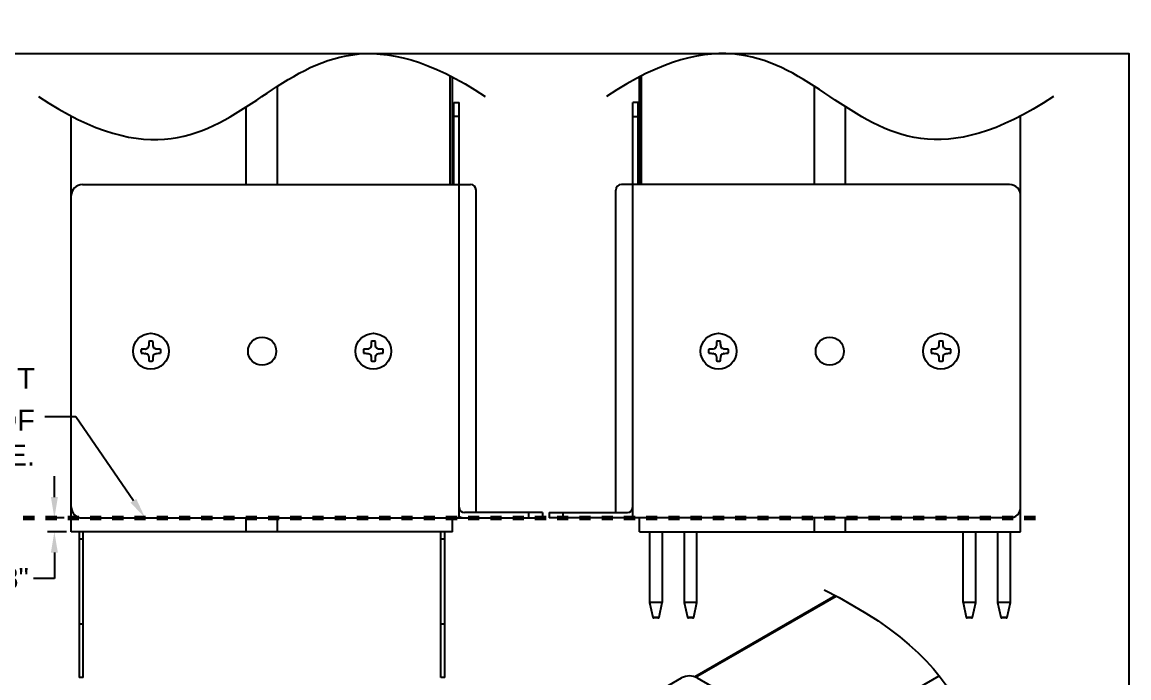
# Model space of a CAD drawing. Extents: x -4 to 14.5, y -14.9 to 0.3.
# Drawn here: x 2.34 to 12.29, y -5.62 to 0.28 of the extents above; entities that cross this region are included whole.
import ezdxf
from ezdxf import colors
from ezdxf.entities.mleader import LeaderData, LeaderLine
from ezdxf.math import Vec2, Vec3

# ---------------------------------------------------------------- set-up
doc = ezdxf.new("R2010")
doc.units = 0
doc.header["$LTSCALE"] = 0.5
doc.header["$MEASUREMENT"] = 0
doc.linetypes.add('PHANTOM', pattern=[0.5, 0.25, -0.05, 0.05, -0.05, 0.05, -0.05])
doc.layers.get('Defpoints').update_dxf_attribs({"linetype": 'CONTINUOUS'})
for name, color, linetype in [('Brackets', 181, 'CONTINUOUS'), ('Dimension', 10, 'CONTINUOUS'), ('FAB DWG', 221, 'CONTINUOUS'), ('Hardware', 242, 'CONTINUOUS'), ('Housing', 150, 'CONTINUOUS'), ('Mounting', 4, 'CONTINUOUS')]:
    doc.layers.add(name, color=color, linetype=linetype)
doc.layers.add('Text-Unprinted', color=131, linetype='CONTINUOUS', plot=False)
doc.styles.add('LSAD_Standard', font='arial.ttf')
doc.styles.get("Standard").update_dxf_attribs({"font": 'arial.ttf'})
doc.dimstyles.new('AD_X-SectionDetails', dxfattribs={"dimtxt": 0.1875, "dimasz": 0.1875, "dimexe": 0.0625, "dimexo": 0.042969, "dimgap": 0.0625, "dimtad": 0, "dimtih": 1, "dimtoh": 1, "dimdec": 3, "dimzin": 0, "dimdsep": 46, "dimtxsty": 'Standard', "dimcen": 0.125, "dimclrd": 256, "dimclre": 256, "dimclrt": 256, "dimadec": 0, "dimazin": 0, "dimtfac": 1, "dimtdec": 3, "dimtofl": 0, "dimtmove": 0, "dimatfit": 3, "dimfxl": 1, "dimfrac": 2, "dimtolj": 1, "dimtzin": 0, "dimarcsym": 0})

# ---------------------------------------------------------------- blocks, each defined once
blk = doc.blocks.new('*D0')
at = {"layer": 'Defpoints', "color": 0, "ltscale": 0.5, "transparency": 16777216}
for p in [(2.6269, -4.1777), (2.7574, -4.1777), (2.779, -4.3027)]:
    blk.add_point(p, dxfattribs=at)
at = {"layer": 'FAB DWG', "lineweight": -2, "ltscale": 0.5, "transparency": 16777216}
for p, q in [((2.6269, -3.9902), (2.6269, -3.8027)), ((2.7145, -4.1777), (2.5644, -4.1777)), ((2.7361, -4.3027), (2.5644, -4.3027)), ((2.6269, -4.4902), (2.6269, -4.722)), ((2.6269, -4.722), (2.4394, -4.722))]:
    blk.add_line(p, q, dxfattribs=at)
at = {"layer": 'FAB DWG', "ltscale": 0.5, "transparency": 16777216}
for points in [[(2.5957, -3.9902), (2.6582, -3.9902), (2.6269, -4.1777)], [(2.5957, -4.4902), (2.6582, -4.4902), (2.6269, -4.3027)]]:
    blk.add_solid(points, dxfattribs=at)
at = {"layer": 'FAB DWG', "ltscale": 0.5, "transparency": 16777216, "insert": (2.1688, -4.722), "char_height": 0.1875, "attachment_point": 5}
blk.add_mtext('\\A1;1/8"', dxfattribs=at)

msp = doc.modelspace()

# ---------------------------------------------------------------- linework, layer by layer
at = {"layer": 'Brackets', "transparency": 16777216}
for p, q in [((2.849, -4.3027), (2.849, -5.6147)), ((2.849, -4.3647), (2.8849, -4.3647)), ((2.8849, -5.6147), (2.8849, -4.3027)), ((6.1006, -5.6147), (6.1006, -4.3027)), ((6.1006, -4.3647), (6.1365, -4.3647)), ((6.1365, -5.6147), (6.1365, -4.3027)), ((2.849, -5.1317), (2.8849, -5.1317)), ((6.1006, -5.1317), (6.1365, -5.1317)), ((2.8849, -5.6147), (2.849, -5.6147)), ((6.1365, -5.6147), (6.1006, -5.6147))]:
    msp.add_line(p, q, dxfattribs=at)
at = {"layer": 'Dimension', "transparency": 16777216}
for points in [[(2.4843, -0.3865), (3.4885, -1.056), (4.4928, -0.3865), (5.4971, 0.283), (6.5013, -0.3865)], [(11.6088, -0.3865), (10.6046, -1.056), (9.6003, -0.3865), (8.596, 0.283), (7.5918, -0.3865)]]:
    msp.add_open_spline(points, degree=3, dxfattribs=at)
at = {"layer": 'FAB DWG', "linetype": 'PHANTOM', "lineweight": 60, "ltscale": 0.5, "transparency": 16777216}
msp.add_line((2.3476, -4.1777), (11.4906, -4.1777), dxfattribs=at)
at = {"layer": 'Hardware', "lineweight": 25, "transparency": 16777216}
for p, q in [((7.9781, -4.3027), (7.9781, -4.9368)), ((8.0931, -4.9368), (8.0931, -4.3027)), ((8.2895, -4.3027), (8.2895, -4.9368)), ((8.4045, -4.9368), (8.4045, -4.3027)), ((10.7961, -4.3027), (10.7961, -4.9368)), ((10.9111, -4.9368), (10.9111, -4.3027)), ((11.1076, -4.3027), (11.1076, -4.9368)), ((11.2226, -4.9368), (11.2226, -4.3027)), ((7.9781, -4.9368), (8.0845, -4.9368)), ((7.9783, -4.9389), (8.0073, -5.0699)), ((8.0928, -4.9389), (7.9783, -4.9389)), ((8.0638, -5.0699), (8.0928, -4.9389)), ((8.0845, -4.9368), (8.0931, -4.9368)), ((8.2895, -4.9368), (8.3917, -4.9368)), ((8.2897, -4.9389), (8.3188, -5.0699)), ((8.4043, -4.9389), (8.2897, -4.9389)), ((8.3752, -5.0699), (8.4043, -4.9389)), ((8.3917, -4.9368), (8.4045, -4.9368)), ((10.7961, -4.9368), (10.8948, -4.9368)), ((10.7964, -4.9389), (10.8254, -5.0699)), ((10.9109, -4.9389), (10.7964, -4.9389)), ((10.8819, -5.0699), (10.9109, -4.9389)), ((10.8948, -4.9368), (10.9111, -4.9368)), ((11.1076, -4.9368), (11.2182, -4.9368)), ((11.1078, -4.9389), (11.1368, -5.0699)), ((11.2223, -4.9389), (11.1078, -4.9389)), ((11.1933, -5.0699), (11.2223, -4.9389)), ((11.2182, -4.9368), (11.2226, -4.9368)), ((8.0073, -5.0699), (8.0638, -5.0699)), ((8.3188, -5.0699), (8.3752, -5.0699)), ((10.8254, -5.0699), (10.8819, -5.0699)), ((11.1368, -5.0699), (11.1933, -5.0699)), ((8.054, -5.0777), (8.0171, -5.0777)), ((8.3655, -5.0777), (8.3285, -5.0777)), ((10.8721, -5.0777), (10.8351, -5.0777)), ((11.1835, -5.0777), (11.1466, -5.0777))]:
    msp.add_line(p, q, dxfattribs=at)
at = {"layer": 'Hardware', "transparency": 16777216}
for centre in [(3.4948, -2.6777), (5.4948, -2.6777), (8.5983, -2.6777), (10.5983, -2.6777)]:
    msp.add_circle(centre, 0.161, dxfattribs=at)
for centre, radius, start, end in [((3.4948, -2.6777), 0.0894, 168.00516, 191.99484), ((3.4901, -5.2656), 2.6078, 90.94252, 91.81876), ((4.5774, -5.292), 2.8657, 112.82716, 113.19358), ((6.1091, -3.7603), 2.8657, 156.80642, 157.17284), ((6.0827, -2.673), 2.6078, 178.18124, 179.05748), ((3.4948, -2.6777), 0.0894, 78.00516, 101.99484), ((0.9069, -2.673), 2.6078, 0.94252, 1.81876), ((0.8805, -3.7603), 2.8657, 22.82716, 23.19358), ((2.4122, -5.292), 2.8657, 66.80642, 67.17284), ((3.4995, -5.2656), 2.6078, 88.18124, 89.05748), ((3.4948, -2.6777), 0.0894, 348.00516, 11.99484), ((5.4948, -2.6777), 0.0894, 168.00516, 191.99484), ((5.4901, -5.2656), 2.6078, 90.94252, 91.81876), ((6.5774, -5.292), 2.8657, 112.82716, 113.19358), ((8.1091, -3.7603), 2.8657, 156.80642, 157.17284), ((8.0827, -2.673), 2.6078, 178.18124, 179.05748), ((5.4948, -2.6777), 0.0894, 78.00516, 101.99484), ((2.9069, -2.673), 2.6078, 0.94252, 1.81876), ((2.8805, -3.7603), 2.8657, 22.82716, 23.19358), ((4.4122, -5.292), 2.8657, 66.80642, 67.17284), ((5.4995, -5.2656), 2.6078, 88.18124, 89.05748), ((5.4948, -2.6777), 0.0894, 348.00516, 11.99484), ((8.5983, -2.6777), 0.0894, 168.00516, 191.99484), ((8.5936, -5.2656), 2.6078, 90.94252, 91.81876), ((9.6809, -5.292), 2.8657, 112.82716, 113.19358), ((11.2126, -3.7603), 2.8657, 156.80642, 157.17284), ((11.1862, -2.673), 2.6078, 178.18124, 179.05748), ((8.5983, -2.6777), 0.0894, 78.00516, 101.99484), ((6.0104, -2.673), 2.6078, 0.94252, 1.81876), ((5.984, -3.7603), 2.8657, 22.82716, 23.19358), ((7.5157, -5.292), 2.8657, 66.80642, 67.17284), ((8.603, -5.2656), 2.6078, 88.18124, 89.05748), ((8.5983, -2.6777), 0.0894, 348.00516, 11.99484), ((10.5983, -2.6777), 0.0894, 168.00516, 191.99484), ((10.5936, -5.2656), 2.6078, 90.94252, 91.81876), ((11.6809, -5.292), 2.8657, 112.82716, 113.19358), ((13.2126, -3.7603), 2.8657, 156.80642, 157.17284), ((13.1862, -2.673), 2.6078, 178.18124, 179.05748), ((10.5983, -2.6777), 0.0894, 78.00516, 101.99484), ((8.0104, -2.673), 2.6078, 0.94252, 1.81876), ((7.984, -3.7603), 2.8657, 22.82716, 23.19358), ((9.5157, -5.292), 2.8657, 66.80642, 67.17284), ((10.603, -5.2656), 2.6078, 88.18124, 89.05748), ((10.5983, -2.6777), 0.0894, 348.00516, 11.99484), ((3.4901, -0.0898), 2.6078, 268.18124, 269.05748), ((4.5774, -0.0634), 2.8657, 246.80642, 247.17284), ((6.1091, -1.5951), 2.8657, 202.82716, 203.19358), ((6.0827, -2.6824), 2.6078, 180.94252, 181.81876), ((3.4948, -2.6777), 0.0894, 258.00516, 281.99484), ((0.9069, -2.6824), 2.6078, 358.18124, 359.05748), ((0.8805, -1.5951), 2.8657, 336.80642, 337.17284), ((2.4122, -0.0634), 2.8657, 292.82716, 293.19358), ((3.4995, -0.0898), 2.6078, 270.94252, 271.81876), ((5.4901, -0.0898), 2.6078, 268.18124, 269.05748), ((6.5774, -0.0634), 2.8657, 246.80642, 247.17284), ((8.1091, -1.5951), 2.8657, 202.82716, 203.19358), ((8.0827, -2.6824), 2.6078, 180.94252, 181.81876), ((5.4948, -2.6777), 0.0894, 258.00516, 281.99484), ((2.9069, -2.6824), 2.6078, 358.18124, 359.05748), ((2.8805, -1.5951), 2.8657, 336.80642, 337.17284), ((4.4122, -0.0634), 2.8657, 292.82716, 293.19358), ((5.4995, -0.0898), 2.6078, 270.94252, 271.81876), ((8.5936, -0.0898), 2.6078, 268.18124, 269.05748), ((9.6809, -0.0634), 2.8657, 246.80642, 247.17284), ((11.2126, -1.5951), 2.8657, 202.82716, 203.19358), ((11.1862, -2.6824), 2.6078, 180.94252, 181.81876), ((8.5983, -2.6777), 0.0894, 258.00516, 281.99484), ((6.0104, -2.6824), 2.6078, 358.18124, 359.05748), ((5.984, -1.5951), 2.8657, 336.80642, 337.17284), ((7.5157, -0.0634), 2.8657, 292.82716, 293.19358), ((8.603, -0.0898), 2.6078, 270.94252, 271.81876), ((10.5936, -0.0898), 2.6078, 268.18124, 269.05748), ((11.6809, -0.0634), 2.8657, 246.80642, 247.17284), ((13.2126, -1.5951), 2.8657, 202.82716, 203.19358), ((13.1862, -2.6824), 2.6078, 180.94252, 181.81876), ((10.5983, -2.6777), 0.0894, 258.00516, 281.99484), ((8.0104, -2.6824), 2.6078, 358.18124, 359.05748), ((7.984, -1.5951), 2.8657, 336.80642, 337.17284), ((9.5157, -0.0634), 2.8657, 292.82716, 293.19358), ((10.603, -0.0898), 2.6078, 270.94252, 271.81876)]:
    msp.add_arc(centre, radius, start, end, dxfattribs=at)
at = {"layer": 'Hardware', "lineweight": 25, "transparency": 16777216}
for centre, start, end in [((7.9881, -4.9368), 180, 192.5), ((8.0831, -4.9368), 347.5, 0), ((8.2995, -4.9368), 180, 192.5), ((8.3945, -4.9368), 347.5, 0), ((10.8061, -4.9368), 180, 192.5), ((10.9011, -4.9368), 347.5, 0), ((11.1176, -4.9368), 180, 192.5), ((11.2126, -4.9368), 347.5, 0), ((8.0171, -5.0677), 192.5, 270), ((8.054, -5.0677), 270, 347.5), ((8.3285, -5.0677), 192.5, 270), ((8.3655, -5.0677), 270, 347.5), ((10.8351, -5.0677), 192.5, 270), ((10.8721, -5.0677), 270, 347.5), ((11.1466, -5.0677), 192.5, 270), ((11.1835, -5.0677), 270, 347.5)]:
    msp.add_arc(centre, 0.01, start, end, dxfattribs=at)
at = {"layer": 'Hardware', "transparency": 16777216}
for points in [[(3.4472, -2.6582), (3.4477, -2.6582), (3.4483, -2.658), (3.4487, -2.6578)], [(3.4749, -2.6316), (3.4751, -2.6312), (3.4753, -2.6306), (3.4753, -2.6301)], [(3.5143, -2.6301), (3.5143, -2.6306), (3.5145, -2.6312), (3.5147, -2.6316)], [(3.5409, -2.6578), (3.5413, -2.658), (3.5419, -2.6582), (3.5424, -2.6582)], [(5.4472, -2.6582), (5.4477, -2.6582), (5.4483, -2.658), (5.4487, -2.6578)], [(5.4749, -2.6316), (5.4751, -2.6312), (5.4753, -2.6306), (5.4753, -2.6301)], [(5.5143, -2.6301), (5.5143, -2.6306), (5.5145, -2.6312), (5.5147, -2.6316)], [(5.5409, -2.6578), (5.5413, -2.658), (5.5419, -2.6582), (5.5424, -2.6582)], [(8.5507, -2.6582), (8.5512, -2.6582), (8.5518, -2.658), (8.5523, -2.6578)], [(8.5784, -2.6316), (8.5786, -2.6312), (8.5788, -2.6306), (8.5788, -2.6301)], [(8.6178, -2.6301), (8.6179, -2.6306), (8.618, -2.6312), (8.6182, -2.6316)], [(8.6444, -2.6578), (8.6448, -2.658), (8.6454, -2.6582), (8.6459, -2.6582)], [(10.5507, -2.6582), (10.5512, -2.6582), (10.5518, -2.658), (10.5523, -2.6578)], [(10.5784, -2.6316), (10.5786, -2.6312), (10.5788, -2.6306), (10.5788, -2.6301)], [(10.6178, -2.6301), (10.6179, -2.6306), (10.618, -2.6312), (10.6182, -2.6316)], [(10.6444, -2.6578), (10.6448, -2.658), (10.6454, -2.6582), (10.6459, -2.6582)], [(3.4487, -2.6976), (3.4483, -2.6974), (3.4477, -2.6972), (3.4472, -2.6972)], [(3.4753, -2.7253), (3.4753, -2.7248), (3.4751, -2.7242), (3.4749, -2.7238)], [(3.5147, -2.7238), (3.5145, -2.7242), (3.5143, -2.7248), (3.5143, -2.7253)], [(3.5424, -2.6972), (3.5419, -2.6972), (3.5413, -2.6974), (3.5409, -2.6976)], [(5.4487, -2.6976), (5.4483, -2.6974), (5.4477, -2.6972), (5.4472, -2.6972)], [(5.4753, -2.7253), (5.4753, -2.7248), (5.4751, -2.7242), (5.4749, -2.7238)], [(5.5147, -2.7238), (5.5145, -2.7242), (5.5143, -2.7248), (5.5143, -2.7253)], [(5.5424, -2.6972), (5.5419, -2.6972), (5.5413, -2.6974), (5.5409, -2.6976)], [(8.5523, -2.6976), (8.5518, -2.6974), (8.5512, -2.6972), (8.5507, -2.6972)], [(8.5788, -2.7253), (8.5788, -2.7248), (8.5786, -2.7242), (8.5784, -2.7238)], [(8.6182, -2.7238), (8.618, -2.7242), (8.6179, -2.7248), (8.6178, -2.7253)], [(8.6459, -2.6972), (8.6454, -2.6972), (8.6448, -2.6974), (8.6444, -2.6976)], [(10.5523, -2.6976), (10.5518, -2.6974), (10.5512, -2.6972), (10.5507, -2.6972)], [(10.5788, -2.7253), (10.5788, -2.7248), (10.5786, -2.7242), (10.5784, -2.7238)], [(10.6182, -2.7238), (10.618, -2.7242), (10.6179, -2.7248), (10.6178, -2.7253)], [(10.6459, -2.6972), (10.6454, -2.6972), (10.6448, -2.6974), (10.6444, -2.6976)]]:
    msp.add_open_spline(points, degree=3, dxfattribs=at)
for points in [[(3.4656, -2.6507), (3.466, -2.6505), (3.4664, -2.6503), (3.4667, -2.65), (3.4671, -2.6497), (3.4674, -2.6493), (3.4676, -2.6489), (3.4676, -2.6488), (3.4677, -2.6486), (3.4678, -2.6485)], [(3.5218, -2.6485), (3.522, -2.6489), (3.5222, -2.6493), (3.5225, -2.6496), (3.5228, -2.65), (3.5232, -2.6503), (3.5236, -2.6505), (3.5237, -2.6505), (3.5239, -2.6506), (3.524, -2.6507)], [(5.4656, -2.6507), (5.466, -2.6505), (5.4664, -2.6503), (5.4667, -2.65), (5.4671, -2.6497), (5.4674, -2.6493), (5.4676, -2.6489), (5.4676, -2.6488), (5.4677, -2.6486), (5.4678, -2.6485)], [(5.5218, -2.6485), (5.522, -2.6489), (5.5222, -2.6493), (5.5225, -2.6496), (5.5228, -2.65), (5.5232, -2.6503), (5.5236, -2.6505), (5.5237, -2.6505), (5.5239, -2.6506), (5.524, -2.6507)], [(8.5691, -2.6507), (8.5695, -2.6505), (8.5699, -2.6503), (8.5703, -2.65), (8.5706, -2.6497), (8.5709, -2.6493), (8.5711, -2.6489), (8.5712, -2.6488), (8.5712, -2.6486), (8.5713, -2.6485)], [(8.6253, -2.6485), (8.6255, -2.6489), (8.6258, -2.6493), (8.6261, -2.6496), (8.6264, -2.65), (8.6267, -2.6503), (8.6271, -2.6505), (8.6272, -2.6505), (8.6274, -2.6506), (8.6275, -2.6507)], [(10.5691, -2.6507), (10.5695, -2.6505), (10.5699, -2.6503), (10.5703, -2.65), (10.5706, -2.6497), (10.5709, -2.6493), (10.5711, -2.6489), (10.5712, -2.6488), (10.5712, -2.6486), (10.5713, -2.6485)], [(10.6253, -2.6485), (10.6255, -2.6489), (10.6258, -2.6493), (10.6261, -2.6496), (10.6264, -2.65), (10.6267, -2.6503), (10.6271, -2.6505), (10.6272, -2.6505), (10.6274, -2.6506), (10.6275, -2.6507)], [(3.4678, -2.7069), (3.4676, -2.7065), (3.4674, -2.7061), (3.4671, -2.7058), (3.4668, -2.7054), (3.4664, -2.7051), (3.466, -2.7049), (3.4659, -2.7048), (3.4657, -2.7048), (3.4656, -2.7047)], [(3.524, -2.7047), (3.5236, -2.7049), (3.5232, -2.7051), (3.5229, -2.7054), (3.5225, -2.7057), (3.5222, -2.7061), (3.522, -2.7065), (3.5219, -2.7066), (3.5219, -2.7068), (3.5218, -2.7069)], [(5.4678, -2.7069), (5.4676, -2.7065), (5.4674, -2.7061), (5.4671, -2.7058), (5.4668, -2.7054), (5.4664, -2.7051), (5.466, -2.7049), (5.4659, -2.7048), (5.4657, -2.7048), (5.4656, -2.7047)], [(5.524, -2.7047), (5.5236, -2.7049), (5.5232, -2.7051), (5.5229, -2.7054), (5.5225, -2.7057), (5.5222, -2.7061), (5.522, -2.7065), (5.5219, -2.7066), (5.5219, -2.7068), (5.5218, -2.7069)], [(8.5713, -2.7069), (8.5711, -2.7065), (8.5709, -2.7061), (8.5706, -2.7058), (8.5703, -2.7054), (8.5699, -2.7051), (8.5695, -2.7049), (8.5694, -2.7048), (8.5693, -2.7048), (8.5691, -2.7047)], [(8.6275, -2.7047), (8.6271, -2.7049), (8.6267, -2.7051), (8.6264, -2.7054), (8.626, -2.7057), (8.6257, -2.7061), (8.6255, -2.7065), (8.6255, -2.7066), (8.6254, -2.7068), (8.6253, -2.7069)], [(10.5713, -2.7069), (10.5711, -2.7065), (10.5709, -2.7061), (10.5706, -2.7058), (10.5703, -2.7054), (10.5699, -2.7051), (10.5695, -2.7049), (10.5694, -2.7048), (10.5693, -2.7048), (10.5691, -2.7047)], [(10.6275, -2.7047), (10.6271, -2.7049), (10.6267, -2.7051), (10.6264, -2.7054), (10.626, -2.7057), (10.6257, -2.7061), (10.6255, -2.7065), (10.6255, -2.7066), (10.6254, -2.7068), (10.6253, -2.7069)]]:
    msp.add_open_spline(points, degree=3, knots=[0, 0, 0, 0, 0.00003402465, 0.00003402465, 0.00003402465, 0.00006805017, 0.00006805017, 0.00006805017, 0.00007901772, 0.00007901772, 0.00007901772, 0.00007901772], dxfattribs=at)
at = {"layer": 'Housing', "linetype": 'Continuous', "lineweight": 25, "transparency": 16777216}
for p, q in [((4.6331, -1.1777), (4.6331, -0.294)), ((6.1865, -1.1777), (6.1865, -0.2002)), ((6.2065, -1.1777), (6.2065, -0.2106)), ((7.8866, -1.1777), (7.8866, -0.2106)), ((7.9066, -1.1777), (7.9066, -0.2002)), ((9.46, -1.1777), (9.46, -0.294)), ((4.3525, -1.1777), (4.3525, -0.479)), ((9.7406, -1.1777), (9.7406, -0.479)), ((2.779, -1.2777), (2.779, -0.5625)), ((11.3141, -1.2777), (11.3141, -0.5625)), ((2.779, -4.3027), (2.779, -4.0777)), ((11.3141, -4.3027), (11.3141, -4.0777)), ((4.3525, -4.3027), (4.3525, -4.1777)), ((4.6331, -4.3027), (4.6331, -4.1777)), ((6.2065, -4.3027), (6.2065, -4.1777)), ((7.8866, -4.3027), (7.8866, -4.1777)), ((9.46, -4.3027), (9.46, -4.1777)), ((9.7406, -4.3027), (9.7406, -4.1777)), ((6.2065, -4.3027), (2.779, -4.3027)), ((7.8866, -4.3027), (11.3141, -4.3027)), ((9.6483, -4.8772), (8.3844, -5.6069)), ((8.3917, -5.6094), (9.6545, -4.8804)), ((9.4774, -6.2345), (10.5812, -5.5973))]:
    msp.add_line(p, q, dxfattribs=at)
at = {"layer": 'Housing', "transparency": 16777216}
msp.add_open_spline([(9.5475, -4.8258), (11.0252, -5.5582), (10.9668, -6.4504), (10.9084, -7.3425), (10.9048, -7.4118)], degree=3, knots=[0, 0, 0, 0, 1, 1.084243, 1.084243, 1.084243, 1.084243], dxfattribs=at)
at = {"layer": 'Mounting', "linetype": 'Continuous', "lineweight": 25, "transparency": 16777216}
for p, q in [((6.2185, -0.4414), (6.2663, -0.4414)), ((6.2185, -1.1777), (6.2185, -0.4414)), ((6.2663, -4.1777), (6.2663, -0.4414)), ((7.8268, -4.1777), (7.8268, -0.4414)), ((7.8746, -0.4414), (7.8268, -0.4414)), ((7.8746, -1.1777), (7.8746, -0.4414)), ((6.2663, -0.5664), (6.2185, -0.5664)), ((7.8268, -0.5664), (7.8746, -0.5664)), ((2.879, -1.1777), (6.3685, -1.1777)), ((11.2141, -1.1777), (7.7246, -1.1777)), ((2.779, -4.0777), (2.779, -1.2777)), ((6.4185, -4.1277), (6.4185, -1.2277)), ((7.6746, -4.1277), (7.6746, -1.2277)), ((11.3141, -4.0777), (11.3141, -1.2777)), ((2.879, -4.1777), (7.0163, -4.1777)), ((7.0163, -4.1299), (6.3141, -4.1299)), ((6.4185, -4.1299), (6.4185, -4.1277)), ((6.8913, -4.1777), (6.8913, -4.1299)), ((7.0163, -4.1299), (7.0163, -4.1777)), ((7.0768, -4.1299), (7.779, -4.1299)), ((7.0768, -4.1299), (7.0768, -4.1777)), ((11.2141, -4.1777), (7.0768, -4.1777)), ((7.2018, -4.1777), (7.2018, -4.1299)), ((7.6746, -4.1299), (7.6746, -4.1277)), ((7.9412, -5.8043), (8.266, -5.6168)), ((8.4074, -5.6168), (10.7631, -6.9767))]:
    msp.add_line(p, q, dxfattribs=at)
at = {"layer": 'Mounting', "ltscale": 0.5, "transparency": 16777216}
for centre in [(4.4948, -2.6777), (9.5983, -2.6777)]:
    msp.add_circle(centre, 0.1267, dxfattribs=at)
at = {"layer": 'Mounting', "linetype": 'Continuous', "lineweight": 25, "transparency": 16777216}
for centre, radius, start, end in [((2.879, -1.2777), 0.1, 90, 180), ((6.3685, -1.2277), 0.05, 0, 90), ((7.7246, -1.2277), 0.05, 90, 180), ((11.2141, -1.2777), 0.1, 360, 90), ((2.879, -4.0777), 0.1, 180, 270), ((11.2141, -4.0777), 0.1, 270, 0), ((8.3367, -5.7533), 0.1537, 62.60967, 117.39033)]:
    msp.add_arc(centre, radius, start, end, dxfattribs=at)
at = {"layer": 'Mounting', "ltscale": 0.5, "transparency": 16777216}
for centre, radius, start, end in [((6.3141, -4.0821), 0.0478, 180, 270), ((6.3141, -4.0821), 0.0956, 240, 270), ((7.779, -4.0821), 0.0478, 270, 0), ((7.779, -4.0821), 0.0956, 270, 300)]:
    msp.add_arc(centre, radius, start, end, dxfattribs=at)
at = {"layer": 'Text-Unprinted', "ltscale": 0.5, "transparency": 16777216}
msp.add_lwpolyline([(0, 0), (12.2875, 0), (12.2875, -14.9012), (0, -14.9012)], close=True, dxfattribs=at)

# ---------------------------------------------------------------- dimensions: what is measured, and where the dimension line sits
at = {"layer": 'FAB DWG', "ltscale": 0.5, "transparency": 16777216}
dim = msp.add_linear_dim(base=(2.6269, -4.1777), p1=(2.779, -4.3027), p2=(2.7574, -4.1777), angle=90, dimstyle='AD_X-SectionDetails', override={"dimlunit": 5, "dimpost": '"'}, dxfattribs=at)
dim.commit()
dim.dimension.update_dxf_attribs({"geometry": '*D0', "text_midpoint": (2.1688, -4.722), "dimtype": 128})

# ---------------------------------------------------------------- leaders
ml = msp.add_multileader_mtext('Standard', dxfattribs=at)
ml.set_content('\\A1;BRACKETS TO SIT {\\H0.7x;\\S1/8;}" OFF END OF FIXTURE. ', color=256, style='LSAD_Standard')
ml.set_leader_properties()
ml.build(insert=Vec2(0, 0))
ml.multileader.update_dxf_attribs({"text_left_attachment_type": 2, "text_right_attachment_type": 2, "dogleg_length": 0.36, "arrow_head_size": 0.1875})
ctx = ml.context
ctx.base_point, ctx.char_height, ctx.arrow_head_size, ctx.landing_gap_size, ctx.plane_origin = Vec3(0.0581, -3.2678), 0.1875, 0.1875, 0.09, Vec3(4.6262, 11.6586)
ctx.left_attachment, ctx.right_attachment, ctx.text_align_type = 2, 2, 2
notes = []
notes.append((ctx, [(1, (1, 1, 0), (2.8196, -3.2678), (-1, 0), 0.2772, [(0, [(3.4434, -4.1777)], 0, [])])]))
ctx.mtext.insert, ctx.mtext.width, ctx.mtext.defined_height, ctx.mtext.alignment, ctx.mtext.flow_direction = Vec3(2.4524, -2.8285), 2.452359, 0.6491, 3, 5
for ctx, leaders in notes:
    for number, flags, end, landing, length, lines in leaders:
        leader = LeaderData()
        leader.index, (leader.has_last_leader_line, leader.has_dogleg_vector, leader.attachment_direction) = number, flags
        leader.last_leader_point, leader.dogleg_vector, leader.dogleg_length = Vec3(end), Vec3(landing), length
        for number, points, colour, breaks in lines:
            line = LeaderLine()
            line.index, line.vertices, line.color, line.breaks = number, Vec3.list(points), colors.encode_raw_color(colour), breaks
            leader.lines.append(line)
        ctx.leaders.append(leader)

doc.saveas('drawing.dxf')
